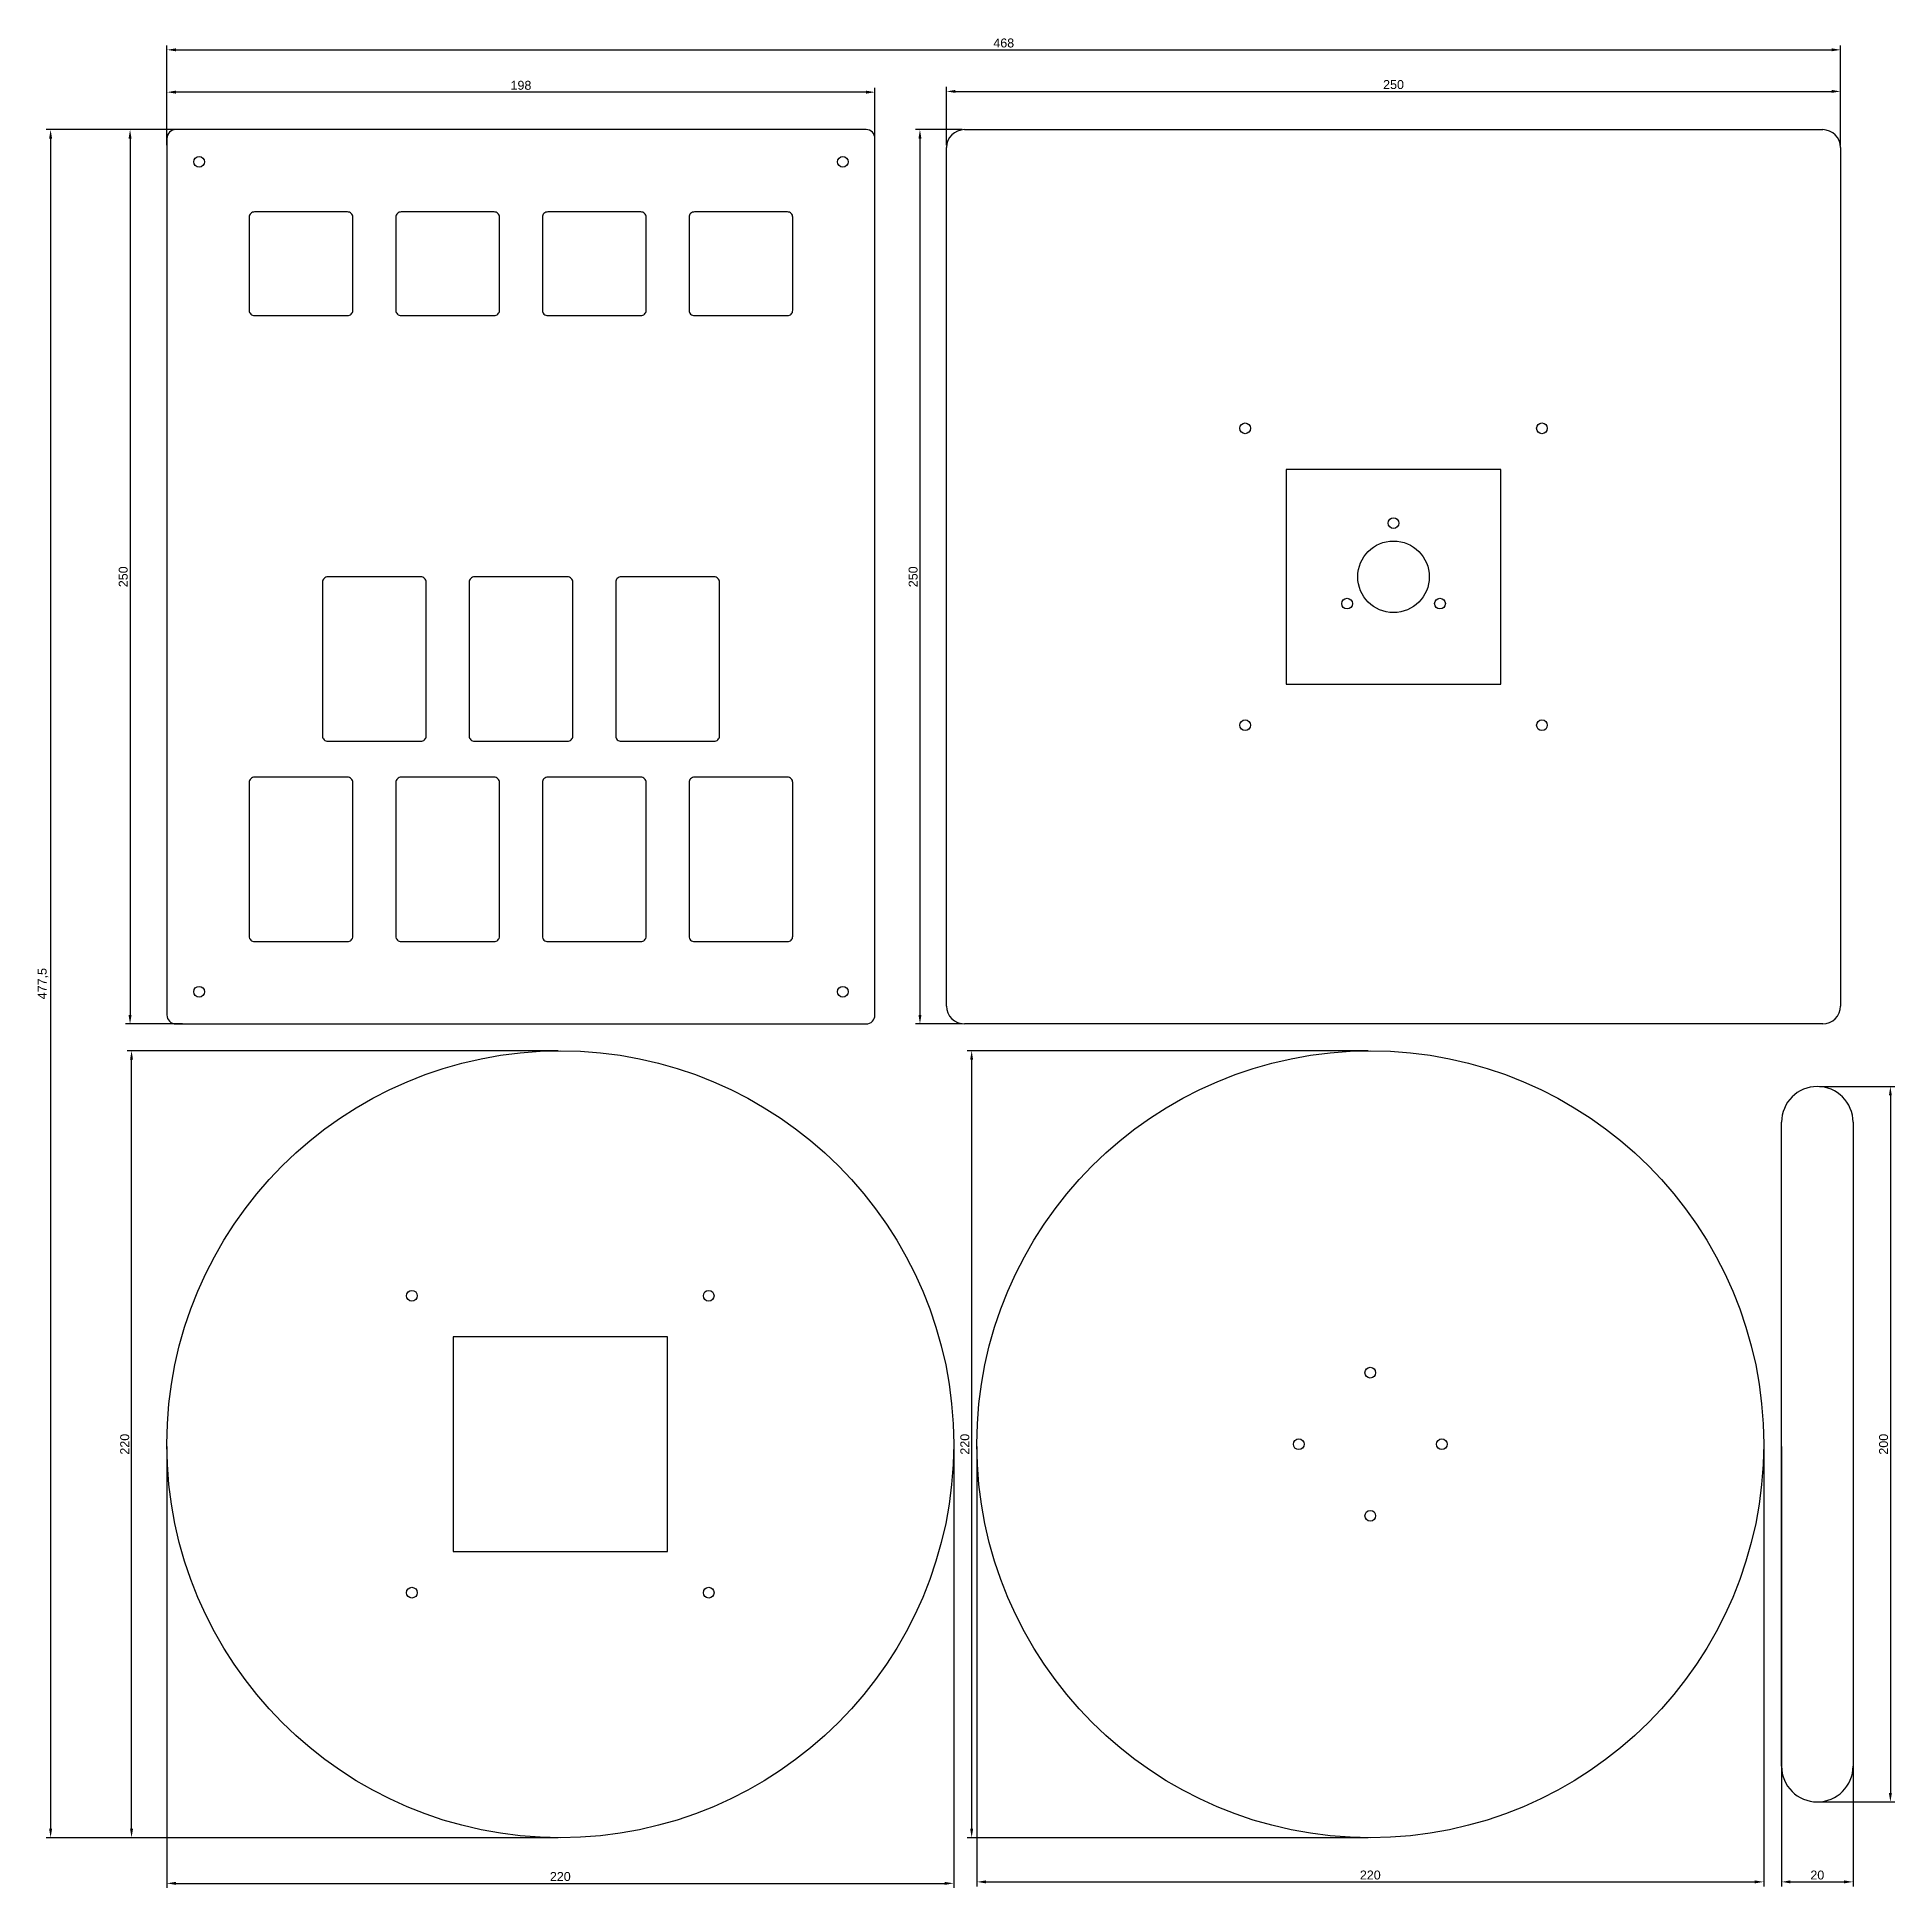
# Model space of a CAD drawing. Header units: millimetres. Extents: x -273 to 247, y -249 to 268.
import ezdxf

# ---------------------------------------------------------------- set-up
doc = ezdxf.new("R2010")
doc.units = ezdxf.units.MM
doc.styles.get("Standard").update_dxf_attribs({"font": 'arial.ttf'})
doc.dimstyles.new('ISO-25', dxfattribs={"dimtxt": 2.5, "dimasz": 2.5, "dimexe": 1.25, "dimexo": 0.625, "dimtad": 1, "dimtxsty": 'Standard', "dimcen": 2.5, "dimadec": 0, "dimazin": 0, "dimtfac": 1, "dimtmove": 0, "dimatfit": 3, "dimfxl": 1, "dimarcsym": 0})

# ---------------------------------------------------------------- blocks, each defined once
blk = doc.blocks.new('*D33')
at = {"color": 0, "lineweight": -2, "transparency": 16777216}
for p, q in [((-236.5, 238.12), (-236.5, 266.06)), ((231.5, 238.12), (231.5, 266.06)), ((-234, 264.81), (229, 264.81))]:
    blk.add_line(p, q, dxfattribs=at)
at = {"color": 0, "transparency": 16777216}
for points in [[(-234, 265.23), (-234, 264.4), (-236.5, 264.81)], [(229, 265.23), (229, 264.4), (231.5, 264.81)]]:
    blk.add_solid(points, dxfattribs=at)
at = {"layer": 'Defpoints', "color": 0, "transparency": 16777216}
for p in [(231.5, 264.81), (-236.5, 237.5), (231.5, 237.5)]:
    blk.add_point(p, dxfattribs=at)
at = {"color": 0, "transparency": 16777216, "insert": (-2.5, 266.71), "char_height": 2.5, "attachment_point": 5}
blk.add_mtext('468', dxfattribs=at)
blk = doc.blocks.new('*D34')
at = {"color": 0, "lineweight": -2, "transparency": 16777216}
for p, q in [((-232.12, 242.5), (-270.28, 242.5)), ((-269.03, 240), (-269.03, -232.5)), ((-127.12, -235), (-270.28, -235))]:
    blk.add_line(p, q, dxfattribs=at)
at = {"color": 0, "transparency": 16777216}
for points in [[(-269.44, 240), (-268.61, 240), (-269.03, 242.5)], [(-269.44, -232.5), (-268.61, -232.5), (-269.03, -235)]]:
    blk.add_solid(points, dxfattribs=at)
at = {"layer": 'Defpoints', "color": 0, "transparency": 16777216}
for p in [(-231.5, 242.5), (-269.03, -235), (-126.5, -235)]:
    blk.add_point(p, dxfattribs=at)
at = {"color": 0, "transparency": 16777216, "insert": (-271.15, 3.75), "char_height": 2.5, "attachment_point": 5, "rotation": 90}
blk.add_mtext('477,5', dxfattribs=at)
blk = doc.blocks.new('*D35')
at = {"color": 0, "lineweight": -2, "transparency": 16777216}
for p, q in [((-236.5, 238.12), (-236.5, 254.23)), ((-41, 252.98), (-234, 252.98)), ((-38.5, 238.12), (-38.5, 254.23))]:
    blk.add_line(p, q, dxfattribs=at)
at = {"color": 0, "transparency": 16777216}
for points in [[(-234, 253.4), (-234, 252.56), (-236.5, 252.98)], [(-41, 253.4), (-41, 252.56), (-38.5, 252.98)]]:
    blk.add_solid(points, dxfattribs=at)
at = {"layer": 'Defpoints', "color": 0, "transparency": 16777216}
for p in [(-236.5, 252.98), (-236.5, 237.5), (-38.5, 237.5)]:
    blk.add_point(p, dxfattribs=at)
at = {"color": 0, "transparency": 16777216, "insert": (-137.5, 254.88), "char_height": 2.5, "attachment_point": 5}
blk.add_mtext('198', dxfattribs=at)
blk = doc.blocks.new('*D36')
at = {"color": 0, "lineweight": -2, "transparency": 16777216}
for p, q in [((-232.12, 242.5), (-248.06, 242.5)), ((-246.81, 240), (-246.81, -5)), ((-232.12, -7.5), (-248.06, -7.5))]:
    blk.add_line(p, q, dxfattribs=at)
at = {"color": 0, "transparency": 16777216}
for points in [[(-247.23, 240), (-246.39, 240), (-246.81, 242.5)], [(-247.23, -5), (-246.39, -5), (-246.81, -7.5)]]:
    blk.add_solid(points, dxfattribs=at)
at = {"layer": 'Defpoints', "color": 0, "transparency": 16777216}
for p in [(-231.5, 242.5), (-246.81, -7.5), (-231.5, -7.5)]:
    blk.add_point(p, dxfattribs=at)
at = {"color": 0, "transparency": 16777216, "insert": (-248.71, 117.5), "char_height": 2.5, "attachment_point": 5, "rotation": 90}
blk.add_mtext('250', dxfattribs=at)
blk = doc.blocks.new('*D38')
at = {"color": 0, "lineweight": -2, "transparency": 16777216}
for p, q in [((-14.13, 242.5), (-27.18, 242.5)), ((-25.93, 240), (-25.93, -5)), ((-14.13, -7.5), (-27.18, -7.5))]:
    blk.add_line(p, q, dxfattribs=at)
at = {"color": 0, "transparency": 16777216}
for points in [[(-26.34, 240), (-25.51, 240), (-25.93, 242.5)], [(-26.34, -5), (-25.51, -5), (-25.93, -7.5)]]:
    blk.add_solid(points, dxfattribs=at)
at = {"layer": 'Defpoints', "color": 0, "transparency": 16777216}
for p in [(-13.5, 242.5), (-25.93, -7.5), (-13.5, -7.5)]:
    blk.add_point(p, dxfattribs=at)
at = {"color": 0, "transparency": 16777216, "insert": (-27.83, 117.5), "char_height": 2.5, "attachment_point": 5, "rotation": 90}
blk.add_mtext('250', dxfattribs=at)
blk = doc.blocks.new('*D40')
at = {"color": 0, "lineweight": -2, "transparency": 16777216}
for p, q in [((-18.5, 238.12), (-18.5, 254.44)), ((-16, 253.19), (229, 253.19)), ((231.5, 238.12), (231.5, 254.44))]:
    blk.add_line(p, q, dxfattribs=at)
at = {"color": 0, "transparency": 16777216}
for points in [[(-16, 253.61), (-16, 252.77), (-18.5, 253.19)], [(229, 253.61), (229, 252.77), (231.5, 253.19)]]:
    blk.add_solid(points, dxfattribs=at)
at = {"layer": 'Defpoints', "color": 0, "transparency": 16777216}
for p in [(231.5, 253.19), (-18.5, 237.5), (231.5, 237.5)]:
    blk.add_point(p, dxfattribs=at)
at = {"color": 0, "transparency": 16777216, "insert": (106.5, 255.09), "char_height": 2.5, "attachment_point": 5}
blk.add_mtext('250', dxfattribs=at)
blk = doc.blocks.new('*D41')
at = {"color": 0, "lineweight": -2, "transparency": 16777216}
for p, q in [((-127.12, -15), (-247.64, -15)), ((-246.39, -232.5), (-246.39, -17.5)), ((-127.12, -235), (-247.64, -235))]:
    blk.add_line(p, q, dxfattribs=at)
at = {"color": 0, "transparency": 16777216}
for points in [[(-246.81, -17.5), (-245.98, -17.5), (-246.39, -15)], [(-246.81, -232.5), (-245.98, -232.5), (-246.39, -235)]]:
    blk.add_solid(points, dxfattribs=at)
at = {"layer": 'Defpoints', "color": 0, "transparency": 16777216}
for p in [(-246.39, -15), (-126.5, -15), (-126.5, -235)]:
    blk.add_point(p, dxfattribs=at)
at = {"color": 0, "transparency": 16777216, "insert": (-248.29, -125), "char_height": 2.5, "attachment_point": 5, "rotation": 90}
blk.add_mtext('220', dxfattribs=at)
blk = doc.blocks.new('*D42')
at = {"color": 0, "lineweight": -2, "transparency": 16777216}
for p, q in [((-236.5, -125.63), (-236.5, -249.01)), ((-16.5, -125.63), (-16.5, -249.01)), ((-234, -247.76), (-19, -247.76))]:
    blk.add_line(p, q, dxfattribs=at)
at = {"color": 0, "transparency": 16777216}
for points in [[(-234, -247.35), (-234, -248.18), (-236.5, -247.76)], [(-19, -247.35), (-19, -248.18), (-16.5, -247.76)]]:
    blk.add_solid(points, dxfattribs=at)
at = {"layer": 'Defpoints', "color": 0, "transparency": 16777216}
for p in [(-236.5, -125), (-16.5, -125), (-16.5, -247.76)]:
    blk.add_point(p, dxfattribs=at)
at = {"color": 0, "transparency": 16777216, "insert": (-126.5, -245.86), "char_height": 2.5, "attachment_point": 5}
blk.add_mtext('220', dxfattribs=at)
blk = doc.blocks.new('*D43')
at = {"color": 0, "lineweight": -2, "transparency": 16777216}
for p, q in [((99.38, -15), (-12.72, -15)), ((-11.47, -17.5), (-11.47, -232.5)), ((99.38, -235), (-12.72, -235))]:
    blk.add_line(p, q, dxfattribs=at)
at = {"color": 0, "transparency": 16777216}
for points in [[(-11.89, -17.5), (-11.06, -17.5), (-11.47, -15)], [(-11.89, -232.5), (-11.06, -232.5), (-11.47, -235)]]:
    blk.add_solid(points, dxfattribs=at)
at = {"layer": 'Defpoints', "color": 0, "transparency": 16777216}
for p in [(100, -15), (-11.47, -235), (100, -235)]:
    blk.add_point(p, dxfattribs=at)
at = {"color": 0, "transparency": 16777216, "insert": (-13.37, -125), "char_height": 2.5, "attachment_point": 5, "rotation": 90}
blk.add_mtext('220', dxfattribs=at)
blk = doc.blocks.new('*D44')
at = {"color": 0, "lineweight": -2, "transparency": 16777216}
for p, q in [((-10, -125.63), (-10, -248.6)), ((210, -125.63), (210, -248.6)), ((-7.5, -247.35), (207.5, -247.35))]:
    blk.add_line(p, q, dxfattribs=at)
at = {"color": 0, "transparency": 16777216}
for points in [[(-7.5, -246.93), (-7.5, -247.76), (-10, -247.35)], [(207.5, -246.93), (207.5, -247.76), (210, -247.35)]]:
    blk.add_solid(points, dxfattribs=at)
at = {"layer": 'Defpoints', "color": 0, "transparency": 16777216}
for p in [(-10, -125), (210, -125), (210, -247.35)]:
    blk.add_point(p, dxfattribs=at)
at = {"color": 0, "transparency": 16777216, "insert": (100, -245.45), "char_height": 2.5, "attachment_point": 5}
blk.add_mtext('220', dxfattribs=at)
blk = doc.blocks.new('*D45')
at = {"color": 0, "lineweight": -2, "transparency": 16777216}
for p, q in [((225.63, -25), (246.68, -25)), ((245.43, -27.5), (245.43, -222.5)), ((225.63, -225), (246.68, -225))]:
    blk.add_line(p, q, dxfattribs=at)
at = {"color": 0, "transparency": 16777216}
for points in [[(245.02, -27.5), (245.85, -27.5), (245.43, -25)], [(245.02, -222.5), (245.85, -222.5), (245.43, -225)]]:
    blk.add_solid(points, dxfattribs=at)
at = {"layer": 'Defpoints', "color": 0, "transparency": 16777216}
for p in [(225, -25), (225, -225), (245.43, -225)]:
    blk.add_point(p, dxfattribs=at)
at = {"color": 0, "transparency": 16777216, "insert": (243.53, -125), "char_height": 2.5, "attachment_point": 5, "rotation": 90}
blk.add_mtext('200', dxfattribs=at)
blk = doc.blocks.new('*D46')
at = {"color": 0, "lineweight": -2, "transparency": 16777216}
for p, q in [((215, -125.63), (215, -248.6)), ((235, -125.63), (235, -248.6)), ((217.5, -247.35), (232.5, -247.35))]:
    blk.add_line(p, q, dxfattribs=at)
at = {"color": 0, "transparency": 16777216}
for points in [[(217.5, -246.93), (217.5, -247.76), (215, -247.35)], [(232.5, -246.93), (232.5, -247.76), (235, -247.35)]]:
    blk.add_solid(points, dxfattribs=at)
at = {"layer": 'Defpoints', "color": 0, "transparency": 16777216}
for p in [(215, -125), (235, -125), (235, -247.35)]:
    blk.add_point(p, dxfattribs=at)
at = {"color": 0, "transparency": 16777216, "insert": (225, -245.45), "char_height": 2.5, "attachment_point": 5}
blk.add_mtext('20', dxfattribs=at)

msp = doc.modelspace()

# ---------------------------------------------------------------- linework, layer by layer
for p, q in [((-13.5, 242.5), (226.5, 242.5)), ((-18.5, -2.5), (-18.5, 237.5)), ((231.5, 237.5), (231.5, -2.5)), ((226.5, -7.5), (-13.5, -7.5)), ((215, -215), (215, -35)), ((235, -35), (235, -125)), ((235, -125), (235, -215))]:
    msp.add_line(p, q)
for points in [[(-234, -7.5), (-41, -7.5, 0.4142136), (-38.5, -5), (-38.5, 240, 0.4142136), (-41, 242.5), (-234, 242.5, 0.4142136), (-236.5, 240), (-236.5, -5, 0.4142136)], [(-212, 190.5), (-186, 190.5, 0.4142136), (-184.5, 192), (-184.5, 218, 0.4142136), (-186, 219.5), (-212, 219.5, 0.4142136), (-213.5, 218), (-213.5, 192, 0.4142136)], [(-171, 190.5), (-145, 190.5, 0.4142136), (-143.5, 192), (-143.5, 218, 0.4142136), (-145, 219.5), (-171, 219.5, 0.4142136), (-172.5, 218), (-172.5, 192, 0.4142136)], [(-130, 190.5), (-104, 190.5, 0.4142136), (-102.5, 192), (-102.5, 218, 0.4142136), (-104, 219.5), (-130, 219.5, 0.4142136), (-131.5, 218), (-131.5, 192, 0.4142136)], [(-89, 190.5), (-63, 190.5, 0.4142136), (-61.5, 192), (-61.5, 218, 0.4142136), (-63, 219.5), (-89, 219.5, 0.4142136), (-90.5, 218), (-90.5, 192, 0.4142136)], [(-191.5, 71.5), (-165.5, 71.5, 0.4142136), (-164, 73), (-164, 116, 0.4142136), (-165.5, 117.5), (-191.5, 117.5, 0.4142136), (-193, 116), (-193, 73, 0.4142136)], [(-150.5, 71.5), (-124.5, 71.5, 0.4142136), (-123, 73), (-123, 116, 0.4142136), (-124.5, 117.5), (-150.5, 117.5, 0.4142136), (-152, 116), (-152, 73, 0.4142136)], [(-109.5, 71.5), (-83.5, 71.5, 0.4142136), (-82, 73), (-82, 116, 0.4142136), (-83.5, 117.5), (-109.5, 117.5, 0.4142136), (-111, 116), (-111, 73, 0.4142136)], [(-212, 15.5), (-186, 15.5, 0.4142136), (-184.5, 17), (-184.5, 60, 0.4142136), (-186, 61.5), (-212, 61.5, 0.4142136), (-213.5, 60), (-213.5, 17, 0.4142136)], [(-171, 15.5), (-145, 15.5, 0.4142136), (-143.5, 17), (-143.5, 60, 0.4142136), (-145, 61.5), (-171, 61.5, 0.4142136), (-172.5, 60), (-172.5, 17, 0.4142136)], [(-130, 15.5), (-104, 15.5, 0.4142136), (-102.5, 17), (-102.5, 60, 0.4142136), (-104, 61.5), (-130, 61.5, 0.4142136), (-131.5, 60), (-131.5, 17, 0.4142136)], [(-89, 15.5), (-63, 15.5, 0.4142136), (-61.5, 17), (-61.5, 60, 0.4142136), (-63, 61.5), (-89, 61.5, 0.4142136), (-90.5, 60), (-90.5, 17, 0.4142136)]]:
    msp.add_lwpolyline(points, format="xyb", close=True)
for points in [[(76.5, 87.5), (136.5, 87.5), (136.5, 147.5), (76.5, 147.5)], [(-156.5, -155), (-96.5, -155), (-96.5, -95), (-156.5, -95)]]:
    msp.add_lwpolyline(points, close=True)
for centre, radius in [((-227.5, 233.5), 1.5), ((-47.5, 233.5), 1.5), ((65, 159), 1.5), ((148, 159), 1.5), ((106.5, 132.5), 1.5), ((106.5, 117.5), 10), ((93.51, 110), 1.5), ((119.49, 110), 1.5), ((65, 76), 1.5), ((148, 76), 1.5), ((-227.5, 1.5), 1.5), ((-47.5, 1.5), 1.5), ((-126.5, -125), 110), ((100, -125), 110), ((-168, -83.5), 1.5), ((-85, -83.5), 1.5), ((100, -105), 1.5), ((80, -125), 1.5), ((120, -125), 1.5), ((100, -145), 1.5), ((-168, -166.5), 1.5), ((-85, -166.5), 1.5)]:
    msp.add_circle(centre, radius)
for centre, radius, start, end in [((-13.5, 237.5), 5, 90, 180), ((226.5, 237.5), 5, 0, 90), ((-13.5, -2.5), 5, 180, 270), ((226.5, -2.5), 5, 270, 0), ((225, -35), 10, 0, 180), ((225, -215), 10, 180, 0)]:
    msp.add_arc(centre, radius, start, end)

# ---------------------------------------------------------------- dimensions: what is measured, and where the dimension line sits
for base, p1, p2, picture, middle in [((231.5, 264.812), (-236.5, 237.5), (231.5, 237.5), '*D33', (-2.5, 266.713)), ((-236.5, 252.98), (-38.5, 237.5), (-236.5, 237.5), '*D35', (-137.5, 254.882)), ((231.5, 253.189), (-18.5, 237.5), (231.5, 237.5), '*D40', (106.5, 255.09)), ((-16.5, -247.763), (-236.5, -125), (-16.5, -125), '*D42', (-126.5, -245.862)), ((210, -247.346), (-10, -125), (210, -125), '*D44', (100, -245.445)), ((235, -247.346), (215, -125), (235, -125), '*D46', (225, -245.445))]:
    dim = msp.add_linear_dim(base=base, p1=p1, p2=p2, dimstyle='ISO-25')
    dim.commit()
    dim.dimension.update_dxf_attribs({"geometry": picture, "text_midpoint": middle})
for base, p1, p2, picture, middle in [((-269.026, -235), (-231.5, 242.5), (-126.5, -235), '*D34', (-271.148, 3.75)), ((-246.81, -7.5), (-231.5, 242.5), (-231.5, -7.5), '*D36', (-248.711, 117.5)), ((-25.928, -7.5), (-13.5, 242.5), (-13.5, -7.5), '*D38', (-27.829, 117.5)), ((-246.393, -15), (-126.5, -235), (-126.5, -15), '*D41', (-248.294, -125)), ((-11.472, -235), (100, -15), (100, -235), '*D43', (-13.373, -125)), ((245.432, -225), (225, -25), (225, -225), '*D45', (243.53, -125))]:
    dim = msp.add_linear_dim(base=base, p1=p1, p2=p2, angle=90, dimstyle='ISO-25')
    dim.commit()
    dim.dimension.update_dxf_attribs({"geometry": picture, "text_midpoint": middle})

doc.saveas('drawing.dxf')
